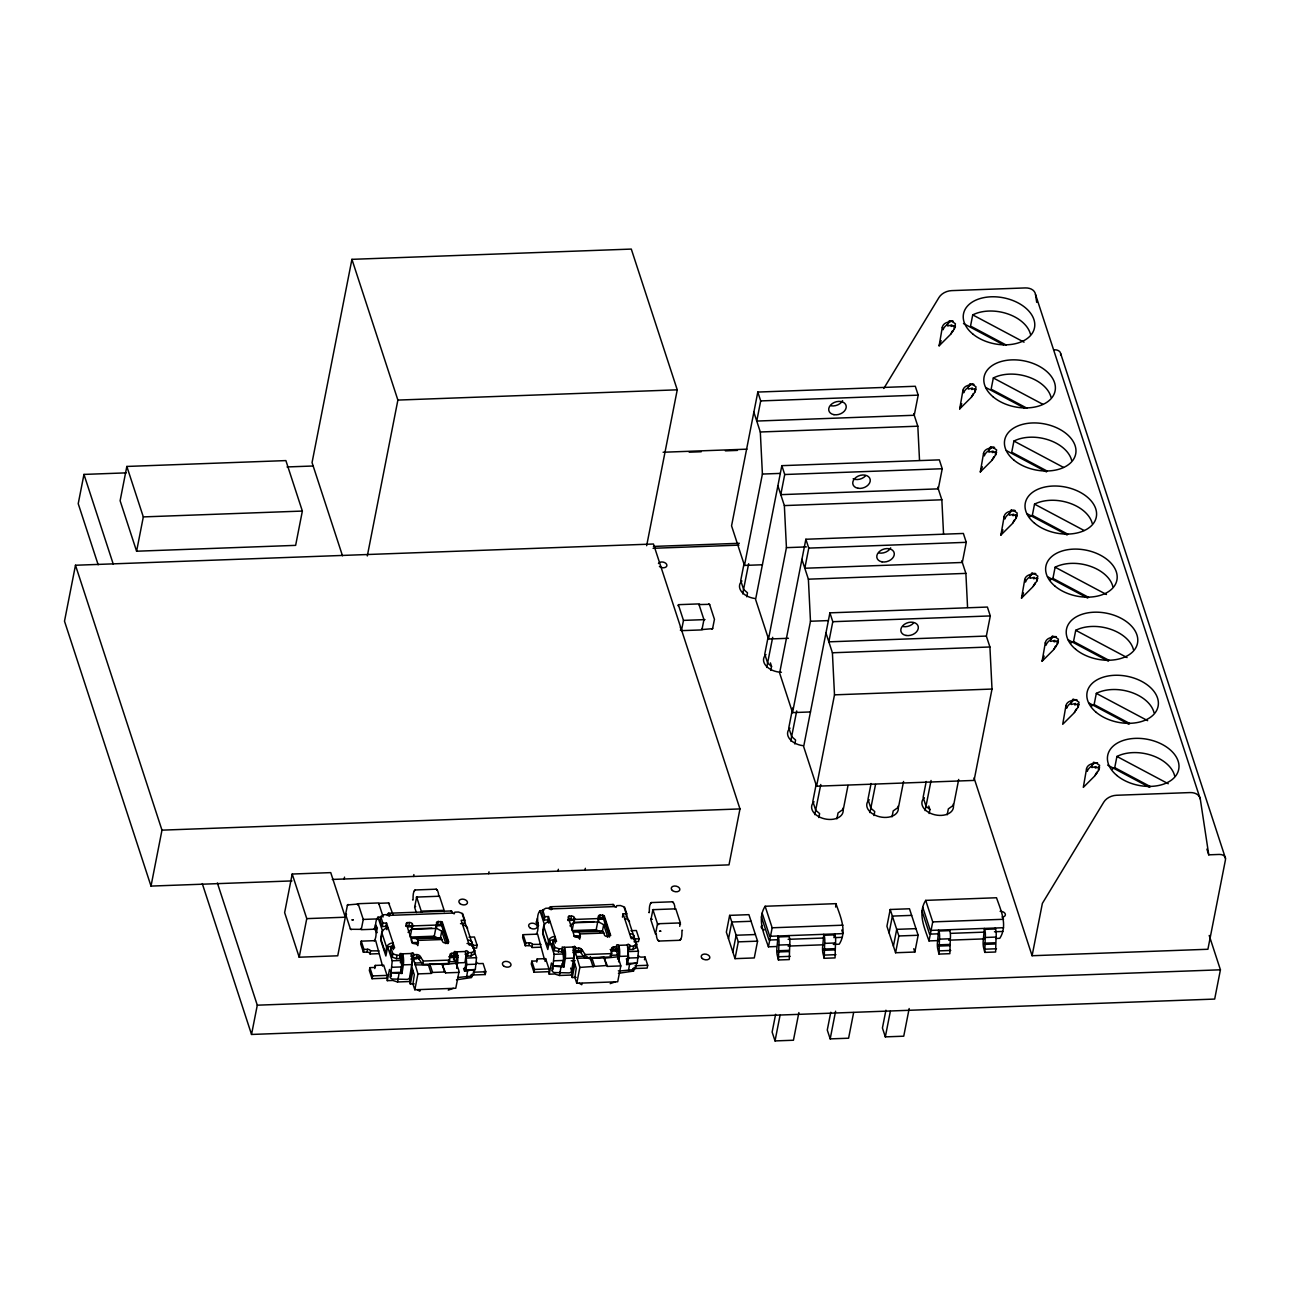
<?xml version="1.0" encoding="UTF-8"?>
<svg xmlns="http://www.w3.org/2000/svg" width="1290" height="1290" viewBox="0 0 1290 1290"><rect width="100%" height="100%" fill="white"/><g stroke="black" fill="none" stroke-linecap="round" stroke-linejoin="round"><path stroke-width="1.5" d="M833.34 944.425L839.226 944.199C847.449 931.364 840.37 916.432 835.936 903.661L765.131 906.257C756.908 919.109 764.003 934.041 768.437 946.812L776.29 946.521M995.864 938.459L999.798 938.314C1008.022 925.478 1000.943 910.546 996.509 897.759L925.704 900.372C917.48 913.207 924.559 928.139 928.994 940.91L938.83 940.555M400.4 962.711L400.948 957.664L401.738 966.919L400.674 972.321L391.031 972.676L392.225 960.792L387.661 946.844L392.353 946.247L393.015 942.893A5.74 4.112 -18.1 0 0 386.629 947.392L385.871 951.004A3.741 0.968 87.9 0 1 384.678 950.682L381.437 940.749A3.741 0.968 87.9 0 1 381.066 936.282L381.759 932.493A5.74 4.112 -18.1 0 1 388.145 927.994M467.012 943.506L471.963 943.748L476.51 957.696L475.333 969.58L465.69 969.935L466.754 964.533L465.98 955.277L465.093 961.953M562.972 952.939L562.875 951.182L563.666 960.437L562.601 965.855L552.975 966.21L554.152 954.31L549.605 940.362L554.281 939.781L554.942 936.411A5.74 4.112 -18.1 0 0 548.556 940.91L547.799 944.538A3.741 0.968 87.9 0 1 546.605 944.199L543.364 934.266A3.741 0.968 87.9 0 1 542.993 929.8L543.687 926.01A5.74 4.112 -18.1 0 1 550.072 921.512M630.584 937.104L633.89 937.266L638.437 951.214L637.26 963.114L627.617 963.453L628.682 958.051L627.908 948.795M410.8 956.116L412.542 956.358L413.268 958.051L416.202 957.938A2.499 1.613 11.1 0 1 418.944 959.115L422.652 964.404L449.146 963.437L449.275 959.808M449.146 963.437L450 954.632A2.499 1.613 11.1 0 1 451.919 953.294L454.854 953.197L453.564 959.841M573.292 949.505L575.195 951.569L578.13 951.456A2.499 1.613 11.1 0 1 580.871 952.633L584.58 957.922L611.073 956.954L611.928 948.166A2.499 1.613 11.1 0 1 613.863 946.812L616.797 946.715L616.136 950.069L620.812 965.92L617.7 981.771L576.759 983.27L574.872 977.481L576.227 968.322L573.582 959.792L575.856 948.214L574.598 946.231L573.018 947.021A8.24 2.129 87.9 0 1 573.695 958.083L571.518 971.322A2.499 1.919 -20.9 0 1 568.954 972.886L554.41 972.547A2.499 2.016 2.8 0 1 552.265 970.773L552.91 966.129L563.907 967L565.262 958.389A8.24 2.129 87.9 0 0 564.601 947.328L562.214 946.989L561.94 952.052L554.184 950.665L552.281 944.877L552.942 941.523L556.554 941.377L548.443 916.545L544.832 916.674L542.671 910.063L545.751 908.273L549.363 908.144L551.104 909.756L552.039 908.87L614.653 906.58L616.12 907.354L616.797 905.661L620.409 905.532L624.553 907.047L626.714 913.675L626.053 917.029M611.073 956.954L611.928 948.166M455.918 963.84L456.499 960.212A3.741 0.968 87.9 0 0 456.192 955.181C449.065 951.278 460.74 971.467 458.885 972.402L455.773 988.253L414.832 989.752L412.945 983.964L414.3 974.805L411.655 966.274L413.913 954.697L412.671 952.713L411.091 953.504A8.24 2.129 87.9 0 1 411.768 964.565L409.575 977.804A2.499 1.919 -20.9 0 1 407.011 979.368L392.483 979.029A2.499 2.016 2.8 0 1 390.338 977.256L390.902 971.354M552.265 970.773L552.829 964.872M942.329 327.241L939.12 345.801L950.52 334.416L954.358 328.902L954.213 325.725L951.085 326.386L951.875 324.983L947.779 325.967L946.941 324.87A7.482 4.305 -32.2 0 0 943.135 329.708L942.329 327.241A7.482 6.047 1.6 0 1 946.247 322.774L950.085 321.275L949.246 320.758C958.325 322.968 949.924 318.275 947.231 325.08M962.937 390.338L959.712 408.882L971.128 397.497L974.95 391.983L974.805 388.806L971.676 389.467L972.467 388.064L968.387 389.048L967.532 387.951A7.482 4.305 -32.2 0 0 963.727 392.789L962.937 390.338A7.482 6.047 1.6 0 1 966.855 385.855L970.693 384.356L969.838 383.839C978.933 386.049 970.532 381.356 967.823 388.161M983.528 453.419L980.319 471.963L991.542 460.772L995.541 455.064L995.412 451.887L992.284 452.548L993.074 451.145L988.979 452.129L988.14 451.032A7.482 4.305 -32.2 0 0 984.335 455.87L983.528 453.419A7.482 6.047 1.6 0 1 987.447 448.936L991.284 447.437L990.446 446.921C999.524 449.13 991.123 444.437 988.43 451.242M1004.136 516.5L1000.911 535.044L1012.134 523.853L1016.149 518.145L1016.004 514.968L1012.876 515.629L1013.666 514.226L1009.586 515.21L1008.732 514.113A7.482 4.305 -32.2 0 0 1004.926 518.967L1004.136 516.5A7.482 6.047 1.6 0 1 1008.054 512.017L1011.892 510.518L1011.038 510.001C1020.132 512.211 1011.715 507.518 1009.022 514.323M1024.728 579.581L1021.519 598.125L1032.742 586.934L1036.741 581.226L1036.612 578.049L1033.484 578.71L1034.274 577.307L1030.178 578.291L1029.339 577.194A7.482 4.305 -32.2 0 0 1025.534 582.048L1024.728 579.581A7.482 6.047 1.6 0 1 1028.646 575.098L1032.484 573.599L1031.645 573.082C1040.724 575.292 1032.322 570.599 1029.63 577.404M1045.335 642.662L1042.11 661.206L1053.333 650.015L1057.349 644.307L1057.203 641.13L1054.075 641.791L1054.865 640.388L1050.786 641.372L1049.931 640.275A7.482 4.305 -32.2 0 0 1046.126 645.129L1045.335 642.662A7.482 6.047 1.6 0 1 1049.254 638.179L1053.091 636.679L1052.237 636.163C1061.331 638.373 1052.914 633.68 1050.221 640.501M1065.927 705.743L1062.718 724.287L1073.941 713.096L1077.94 707.388L1077.811 704.211L1074.683 704.872L1075.473 703.469L1071.377 704.453L1070.539 703.356A7.482 4.305 -32.2 0 0 1066.733 708.21L1065.927 705.743A7.482 6.047 1.6 0 1 1069.845 701.26L1073.683 699.76L1072.845 699.245C1081.923 701.454 1073.522 696.761 1070.829 703.582M1086.535 768.824L1083.31 787.368L1094.533 776.177L1098.548 770.469L1098.403 767.292L1095.274 767.953L1096.065 766.55L1091.985 767.534L1091.13 766.437A7.482 4.305 -32.2 0 0 1087.325 771.291L1086.535 768.824A7.482 6.047 1.6 0 1 1090.453 764.341L1094.291 762.841L1093.436 762.326C1102.531 764.535 1094.113 759.842 1091.421 766.663M778.451 959.97L777.306 955.471A6.24 1.613 87.9 0 1 776.935 947.973L778.031 936.008L778.338 936.943A6.24 1.613 87.9 0 1 778.886 945.054L778.451 959.97L789.287 959.583L789.738 944.651A6.24 1.613 87.9 0 0 789.174 936.54L788.867 935.605M824.213 958.293L823.068 953.794A6.24 1.613 87.9 0 1 822.697 946.296L823.794 934.315L824.1 935.266A6.24 1.613 87.9 0 1 824.649 943.377L824.213 958.293L835.049 957.906L835.485 942.974A6.24 1.613 87.9 0 0 834.936 934.863L834.63 933.928L833.904 937.653M939.023 954.084L937.878 949.569A6.24 1.613 87.9 0 1 937.507 942.087L938.604 930.106L938.91 931.041A6.24 1.613 87.9 0 1 939.459 939.152L939.023 954.084L949.859 953.681L950.311 938.749A6.24 1.613 87.9 0 0 949.746 930.638L949.44 929.703M984.786 952.391L983.641 947.892A6.24 1.613 87.9 0 1 983.27 940.394L984.367 928.429L984.673 929.364A6.24 1.613 87.9 0 1 985.221 937.475L984.786 952.391L995.622 952.004L996.057 937.072A6.24 1.613 87.9 0 0 995.509 928.961L995.203 928.026M460.514 923.64L464.126 923.511L464.787 920.157L462.626 913.53L458.466 912.014L454.854 912.143L454.193 913.836L452.726 913.062L390.112 915.352L389.177 916.223L387.435 914.61L383.823 914.755L380.744 916.545L380.082 919.899L382.243 926.51L385.855 926.381L386.936 929.703M380.744 916.545L382.904 923.156L386.516 923.027L394.627 947.86L391.015 947.989L390.354 951.359L392.257 957.148L396.401 958.663L400.013 958.535L399.964 956.519L402.012 957.164A3.741 0.968 87.9 0 1 402.319 962.195L400.948 970.789L401.964 973.466L390.983 972.612L390.338 977.256M399.594 957.245L400.287 953.471L402.657 953.81A8.24 2.129 87.9 0 1 403.335 964.872L401.964 973.466M453.79 955.261L454.467 951.488L456.853 951.81A8.24 2.129 87.9 0 1 457.531 962.888L456.66 968.338M457.595 977.514L471.463 976.127A2.499 1.693 -39.7 0 0 473.801 974.192L474.623 969.548L464.594 971.177L465.948 962.582A8.24 2.129 87.9 0 0 465.271 951.504L466.206 950.633L467.69 951.423L467.448 956.067L471.06 955.922L474.14 954.132L474.785 950.778L472.898 944.99L469.286 945.119L461.175 920.286L464.787 920.157M618.362 970.806A2.499 1.919 -20.9 0 0 619.523 971.031L633.39 969.645A2.499 1.693 -39.7 0 0 635.744 967.71L636.551 963.066L626.521 964.694L627.875 956.1A8.24 2.129 87.9 0 0 627.214 945.022L628.149 944.151L629.617 944.941L629.375 949.585L632.987 949.456L636.067 947.666L636.728 944.296L634.825 938.507L631.213 938.636L623.102 913.804L626.714 913.675M376.486 931.832L374.487 928.736L375.358 924.769L377.373 927.881L376.486 931.832A2.499 1.419 -32.8 0 0 377.261 932.622M538.543 925.72A2.499 1.419 -32.8 0 1 538.414 925.349L536.414 922.253L537.285 918.303M538.414 925.349L536.447 921.818M768.437 946.812L772.162 927.784L765.131 906.257M835.646 907.047L835.936 903.661M928.994 940.91L932.735 921.899L925.704 900.372M954.358 328.902L955.406 323.79L951.859 321.291M974.95 391.983L975.998 386.871L972.467 384.372M995.541 455.064L996.606 449.952L993.058 447.453M1016.149 518.145L1017.197 513.033L1013.666 510.534M1036.741 581.226L1037.805 576.114L1034.257 573.615M1057.349 644.307L1058.397 639.195L1054.865 636.696M1077.94 707.388L1079.004 702.276L1075.457 699.777M1098.548 770.469L1099.596 765.357L1096.065 762.874M378.502 953.681L370.069 953.987L370.504 950.859A2.499 1.613 11.1 0 0 367.553 949.295L363.941 949.424L361.248 941.152L375.696 940.62L382.566 966.129M374.826 968.548L375.261 965.42L383.694 965.114L387.048 975.385L387.306 980.658L392.773 980.464L397.481 981.964L409.527 981.529L410.333 984.012L414.235 983.867M540.429 947.199L531.996 947.505L532.431 944.377A2.499 1.613 11.1 0 0 529.481 942.813L525.869 942.942L523.176 934.669L537.624 934.137L544.493 959.663M536.753 962.082L537.188 958.954L545.622 958.631L548.976 968.903L549.234 974.192L554.7 973.982L559.409 975.482L571.454 975.046L572.26 977.53L576.162 977.385M398.013 979.69L398.997 973.579M466.593 977.175L467.56 971.064M559.957 973.224L560.924 967.097M617.555 959.18L618.426 953.729A3.741 0.968 87.9 0 0 618.12 948.698C621.877 945.473 614.959 942.603 616.797 946.715M618.587 961.856L619.458 956.406A8.24 2.129 87.9 0 0 618.781 945.344L627.214 945.022M628.52 970.693L629.488 964.581M949.472 321.984L949.553 321.468A7.482 3.338 -77.3 0 0 947.521 324.403M970.064 385.081L970.144 384.549A7.482 3.338 -77.3 0 0 968.113 387.484M990.672 448.162L990.752 447.63A7.482 3.338 -77.3 0 0 988.721 450.565M1011.263 511.243L1011.344 510.727A7.482 3.338 -77.3 0 0 1009.312 513.646M1031.871 574.324L1031.952 573.808A7.482 3.338 -77.3 0 0 1029.92 576.727M1052.463 637.405L1052.543 636.889A7.482 3.338 -77.3 0 0 1050.512 639.808M1073.07 700.486L1073.151 699.97A7.482 3.338 -77.3 0 0 1071.119 702.889M1093.662 763.567L1093.743 763.051A7.482 3.338 -77.3 0 0 1091.711 765.97M126.178 472.866L83.963 474.414L78.222 503.681L98.169 564.778M332.256 879.441L728.995 864.864L739.976 808.927L653.466 544.009L75.481 565.246L64.5 621.183L151.011 886.085L291.975 880.909M126.839 466.448L120.115 500.746L136.595 551.217L295.636 545.364L302.36 511.066L285.88 460.594L126.839 466.448L143.319 516.903L136.595 551.217M151.011 886.085L161.976 830.147L75.481 565.246M646.661 545.702L677.25 389.822L631.294 249.083L351.928 259.338L312.051 462.594L342.495 555.78M1209.198 935.444L1220.421 969.806L1214.68 999.073L251.534 1034.451L257.291 1005.184L217.381 882.989M292.201 874.039L284.639 912.627L299.199 957.212L337.738 955.793L345.301 917.206L330.74 872.62L292.201 874.039L306.762 918.625L299.199 957.212M367.311 555.958L397.884 400.077L351.928 259.338M344.156 879.006L344.527 877.136M357.282 904.113L358.201 904.967L357.282 904.113L347.478 904.935L345.607 914.288L350.509 929.284L360.361 929.348L361.184 928.429L360.361 929.348M383.162 916.932L378.599 902.952L358.136 903.71L363.264 919.431L361.248 929.687L376.148 929.139M361.248 941.152L360.7 943.941L363.393 952.213L367.005 952.085A2.499 1.613 11.1 0 1 369.73 953.229L370.069 953.987M363.393 952.213L363.941 949.424M367.005 952.085L367.553 949.295M374.326 940.926C378.76 933.234 372.713 924.124 377.97 917.174L381.824 917.029M375.261 965.42L375.422 966.194A2.499 1.613 11.1 0 1 373.503 967.5L369.891 967.629L369.343 970.435L372.052 978.707L386.5 978.175M382.243 926.51L382.904 923.156M372.052 978.707L372.6 975.917L369.891 967.629M385.855 926.381L386.516 923.027M387.661 946.844L385.871 955.987L380.744 940.249L382.533 931.122L377.97 917.174M387.306 980.658L389.499 969.483L391.031 972.676M392.257 957.148L392.902 953.794L391.015 947.989M396.401 958.663L397.062 955.31L400.674 955.181L400.013 958.535M413.51 876.458L413.88 874.588M411.768 938.136L416.573 938.652A6.982 1.806 87.9 0 1 417.783 940.41L417.75 945.651L416.702 943.151L411.978 942.635L411.3 940.523L411.768 938.136L440.664 937.782A6.982 1.806 87.9 0 1 441.873 939.539L442.486 941.41A2.499 1.613 11.1 0 0 445.437 942.974L448.775 942.023L442.293 922.157L438.406 921.463A2.499 1.613 11.1 0 0 436.536 923.205L436.472 928.381L412.397 929.268L412.461 924.092A2.499 1.613 11.1 0 0 409.511 922.511L407.092 922.608L405.866 926.091M412.526 899.807C413.929 902.065 411.768 892.503 415.106 889.971L436.246 889.181C439.632 891.455 438.036 898.227 439.197 896.308M402.012 957.164L402.657 953.81L411.091 953.504M397.481 981.964L398.239 978.11M409.511 922.511L408.849 925.881A2.499 1.613 11.1 0 1 411.8 927.445L412.397 929.268M416.654 897.082L421.25 911.143L444.131 910.305L439.535 896.227L416.654 897.082L414.638 907.338L416.364 912.611M411.8 927.445L412.461 924.092M431.844 928.155L411.768 928.897L410.172 937.072L434.246 936.185L438.665 938.539M412.848 956.761L413.493 953.407M409.527 981.529L412.01 968.838L412.816 971.322L410.333 984.012M416.202 957.938L416.863 954.584A2.499 1.613 11.1 0 1 419.605 955.761L423.313 961.05L422.652 964.404M418.944 959.115L419.605 955.761M414.832 989.752L417.944 973.902L413.268 958.051L420.476 957.809M434.246 936.185L435.859 928.01L441.76 931.138L445.824 943.635M438.406 921.463L437.745 924.817A2.499 1.613 11.1 0 0 436.617 925.075M440.809 921.366L440.148 924.72L441.632 925.511L447.533 943.57M441.632 925.511L442.293 922.157M440.471 937.685L441.76 931.138M449.597 957.325A2.499 1.613 11.1 0 1 451.274 956.648L451.919 953.294M456.192 955.181L456.853 951.81L465.271 951.504M467.448 956.067L467.69 951.423M471.06 955.922L471.721 952.568L474.785 950.778M477.139 945.264L473.527 945.393L472.978 948.198L476.591 948.069L477.139 945.264L474.43 936.992L469.012 937.185M488.652 873.701L489.023 871.83M472.334 973.837L471.592 977.562L456.483 979.803M470.785 975.079L485.234 974.547L485.782 971.757L483.089 963.485L479.461 963.614A2.499 1.613 11.1 0 1 476.526 962.05M523.176 934.669L522.627 937.459L525.32 945.747L528.932 945.602A2.499 1.613 11.1 0 1 531.657 946.747L531.996 947.505M525.32 945.747L525.869 942.942M528.932 945.602L529.481 942.813M536.269 934.444C540.687 926.752 534.657 917.642 539.913 910.692L543.767 910.546M537.188 958.954L537.366 959.712A2.499 1.613 11.1 0 1 535.431 961.018L531.819 961.163L531.27 963.952L533.979 972.225L548.427 971.693M542.671 910.063L542.01 913.417L544.187 920.044L547.799 919.899L548.879 923.221M533.979 972.225L534.528 969.435L531.819 961.163M544.187 920.044L544.832 916.674M547.799 919.899L548.443 916.545M558.006 871.153L558.376 869.283M545.073 961.437L545.622 958.631M549.605 940.362L547.799 949.505L542.671 933.767L544.461 924.64L539.913 910.692M549.234 974.192L551.427 963.001L552.975 966.21M554.184 950.665L554.845 947.312L552.942 941.523M558.328 952.197L558.989 948.827L562.601 948.698M568.374 919.48L569.035 916.126L571.438 916.045A2.499 1.613 11.1 0 1 574.389 917.609L574.324 922.785L598.399 921.899L598.463 916.722A2.499 1.613 11.1 0 1 600.334 914.981L604.22 915.674L610.702 935.54L607.364 936.508A2.499 1.613 11.1 0 1 604.413 934.928L603.801 933.057A6.982 1.806 87.9 0 0 602.591 931.299L573.695 931.67L602.591 931.299M563.907 967L562.875 964.307L564.246 955.713A3.741 0.968 87.9 0 0 563.94 950.682L564.601 947.328L573.018 947.021M559.409 975.482L560.166 971.628M571.438 916.045L570.777 919.399A2.499 1.613 11.1 0 1 573.728 920.963L574.324 922.785M573.728 920.963L574.389 917.609M593.771 921.673L573.695 922.414L572.099 930.59L596.174 929.719L600.608 932.057M584.983 870.153L585.354 868.299M574.776 950.279L575.437 946.925M571.454 975.046L573.937 962.356L574.743 964.839L572.26 977.53M578.5 932.186A6.982 1.806 87.9 0 1 579.726 933.944L579.678 939.168L578.63 936.669L573.921 936.153L579.936 935.943M578.13 951.456L578.791 948.102A2.499 1.613 11.1 0 1 581.532 949.279L585.241 954.568L584.58 957.922M580.871 952.633L581.532 949.279M576.759 983.27L579.871 967.419L575.195 951.569L582.419 951.327M598.463 916.722L598.399 921.899M596.174 929.719L597.786 921.528L603.688 924.656L607.767 937.153M600.334 914.981L599.673 918.335A2.499 1.613 11.1 0 0 597.867 919.238M602.736 914.884L602.091 918.238L603.559 919.028L609.461 937.088M603.559 919.028L604.22 915.674M602.398 931.203L603.688 924.656M611.266 951.52A2.499 1.613 11.1 0 1 613.202 950.182L613.863 946.812M622.441 917.158L623.102 913.804M681.459 630.649L683.474 620.393L678.33 604.671L698.809 603.913L703.937 619.651L701.921 629.907L681.459 630.649L680.314 627.166M629.375 949.585L629.617 944.941M634.164 941.861L634.825 938.507M632.987 949.456L633.648 946.086L636.728 944.296M639.066 938.781L635.454 938.91L634.906 941.716L638.518 941.587L639.066 938.781L636.357 930.509L630.939 930.703M618.41 973.321L633.535 971.08L634.261 967.355M648.789 912.401C650.192 914.658 648.015 905.112 651.353 902.565L672.509 901.791C675.879 904.064 674.283 910.821 675.46 908.918M652.901 909.676L650.886 919.931L655.481 934.008L657.497 923.753L652.901 909.676L675.783 908.837L680.378 922.914L679.717 926.333M644.468 959.792L645.016 957.003L641.404 957.132A2.499 1.613 11.1 0 1 638.453 955.568M757.81 392.063L760.697 400.916L756.746 421.056L914.239 415.267L918.19 395.143L915.303 386.274L757.81 392.063L731.559 525.852L744.475 565.423L762.422 564.762M702.776 629.504L701.857 628.633L702.776 629.504L712.58 628.665L714.45 619.329L709.548 604.317L699.535 604.559M645.016 957.003L647.709 965.275L647.161 968.081L632.713 968.596L633.535 971.08M744.217 562.779L740.718 580.581L743.621 589.433L747.523 592.836L746.749 596.786M744.475 565.423L762.406 474.059L760.31 431.989L753.86 412.203M742.685 593.851L748.651 563.73M655.82 933.928C656.981 932.025 655.385 938.781 658.771 941.055L679.911 940.281C683.249 937.733 681.088 928.187 682.491 930.429M781.837 465.658L784.723 474.51L780.773 494.651L938.282 488.862L942.232 468.738L939.346 459.869L781.837 465.658L755.585 599.447L768.518 639.018L788.448 638.292M768.243 636.373L764.76 654.175L767.647 663.028L771.549 666.43L770.775 670.381M768.518 639.018L786.432 547.653L784.352 505.583L777.886 485.798M766.728 667.446L772.694 637.325M729.64 915.368L726.351 932.154L735.01 958.647L754.279 957.938L757.569 941.152L748.909 914.658L729.64 915.368L738.299 941.861L735.01 958.647M805.863 539.252L808.765 548.105L804.815 568.245L962.308 562.472L966.258 542.332L963.372 533.463L805.863 539.252L779.628 673.041L792.544 712.612L810.491 711.951M728.511 938.781L731.817 921.995L751.07 921.286M732.849 952.02L736.139 935.234L755.408 934.54M792.673 708L788.787 727.77L791.673 736.622L795.591 740.025L794.817 743.975M792.544 712.612L810.475 621.248L808.379 579.178L801.912 559.392M790.754 741.057L796.72 710.919M829.905 612.847L832.792 621.699L828.841 641.84L986.35 636.067L990.301 615.927L987.398 607.058L829.905 612.847L803.654 746.636L816.57 786.207L974.079 780.418L992.01 689.053L989.914 646.983L986.382 636.196M816.312 783.562L812.829 801.364L815.715 810.217L819.618 813.619L818.844 817.57M816.57 786.207L834.501 694.842L832.405 652.772L825.955 632.987M775.629 1014.279L772.13 1032.064L775.032 1040.917L793.447 1040.24L798.881 1012.569M814.796 814.651L820.763 784.514M775.032 1040.917L780.063 1015.23M836.888 818.876L838.049 812.942L843.354 809.201L847.998 785.481M871.073 783.514L867.976 799.332L870.863 808.201L874.765 811.587L873.991 815.554M830.776 1012.247L827.277 1030.033L830.18 1038.885L848.594 1038.208L853.641 1012.521M869.944 812.619L875.523 784.465M830.18 1038.885L835.598 1011.215M1030.452 334.223A34.927 22.639 11.1 0 0 1007.409 313.776A34.927 22.639 11.1 0 0 972.725 314.889L970.532 326.08L1006.248 345.059M892.035 816.844L893.196 810.91L898.501 807.185L903.548 781.482M1051.044 397.32A34.927 22.639 11.1 0 0 1028.001 376.857A34.927 22.639 11.1 0 0 993.332 377.97L991.139 389.161L1026.84 408.14M890.213 909.482L886.923 926.252L895.582 952.746L914.852 952.036L918.141 935.266L909.482 908.773L890.213 909.482L898.872 935.96L895.582 952.746M889.084 932.88L892.39 916.094L911.643 915.384M893.422 946.118L896.711 929.348L915.981 928.639M926.22 781.498L923.124 797.317L926.01 806.169L929.913 809.572L929.139 813.522M885.924 1010.215L882.425 1028.001L885.327 1036.87L903.742 1036.193L909.176 1008.522M925.091 810.588L926.252 804.67M926.01 806.169L931.058 780.466M885.327 1036.87L890.374 1011.167M1071.651 460.401A34.927 22.639 11.1 0 0 1048.609 439.938A34.927 22.639 11.1 0 0 1013.924 441.051L1011.731 452.242L1047.303 471.14M947.183 814.812L948.344 808.894L953.649 805.154L958.696 779.45M1029.662 516.887A34.927 22.639 11.1 0 1 1032.339 515.323L1034.532 504.132A34.927 22.639 11.1 0 1 1069.2 503.019A34.927 22.639 11.1 0 1 1092.243 523.482M1050.254 579.968A34.927 22.639 11.1 0 1 1052.93 578.404L1055.123 567.213A34.927 22.639 11.1 0 1 1089.808 566.1A34.927 22.639 11.1 0 1 1112.851 586.563M1070.861 643.049A34.927 22.639 11.1 0 1 1073.538 641.485L1075.731 630.294A34.927 22.639 11.1 0 1 1110.4 629.181A34.927 22.639 11.1 0 1 1133.442 649.644M1032.097 955.729L1042.368 903.403L1103.772 802.138A12.481 8.933 -18.1 0 1 1116.495 795.269L1190.025 792.576A12.481 8.933 -18.1 0 1 1200.297 799.058L1208.762 854.835L1219.34 854.432A7.482 5.353 -18.1 0 1 1225.468 859.769L1207.908 949.263L1032.097 955.729L974.047 777.951M1091.453 706.13A34.927 22.639 11.1 0 1 1094.13 704.566L1096.323 693.375A34.927 22.639 11.1 0 1 1131.007 692.262A34.927 22.639 11.1 0 1 1154.05 712.725M1112.061 769.211A34.927 22.639 11.1 0 1 1114.737 767.647L1116.93 756.456A34.927 22.639 11.1 0 1 1151.599 755.343A34.927 22.639 11.1 0 1 1174.642 775.806M378.776 903.79L379.341 903.597M698.987 604.752L699.696 604.252M939.12 345.801L941.136 340.625M959.712 408.882L961.743 403.706M980.319 471.963L982.335 466.787M1000.911 535.044L1002.943 529.868M1021.519 598.125L1023.534 592.949M1042.11 661.206L1044.142 656.029M351.267 929.687L350.348 928.816M389.499 903.822L388.596 902.952L393.063 914.723M436.246 889.181L437.165 890.052M680.572 630.31L681.394 629.391L680.394 630.084M708.791 603.93L709.71 604.784M672.509 901.791L673.412 902.645M658.771 941.055L657.852 940.184M950.891 333.965L952.568 330.724L952.617 331.627M971.499 397.062L973.176 393.805L973.208 394.708M992.091 460.143L993.768 456.886L993.816 457.789M1012.698 523.224L1014.359 519.967L1014.408 520.87M1033.29 586.305L1034.967 583.048L1035.015 583.951M1053.898 649.386L1055.559 646.129L1055.607 647.032M1074.489 712.467L1076.166 709.21L1076.215 710.113M1095.097 775.548L1096.758 772.291L1096.806 773.194M883.811 388.451L938.975 297.49A12.481 8.933 -18.1 0 1 951.698 290.621L1025.227 287.928A12.481 8.933 -18.1 0 1 1035.499 294.41L1200.297 799.058M347.349 905.37L348.171 904.451M414.284 890.89L415.106 889.971M712.709 628.246L711.887 629.165M650.531 903.5L651.353 902.565M680.733 939.346L679.911 940.281M408.043 932.38L411.768 928.897M569.97 925.898L573.695 922.414M392.353 946.247C389.016 947.682 394.45 944.877 393.434 949.569M414.961 964.791L428.49 965.146L429.876 964.162L441.906 963.727L445.631 972.886L458.885 972.402M417.944 973.902L431.182 973.418L432.569 972.434L444.615 971.999L445.631 972.886M554.281 939.781C550.943 941.2 556.377 938.394 555.361 943.087M586.45 956.196L589.207 958.696L603.849 957.245L607.574 966.404L620.812 965.92M579.871 967.419L606.542 965.517L607.574 966.404M453.371 988.333L448.275 990.107M615.298 981.851L610.202 983.641M407.092 922.608L406.156 923.479L412.655 943.345L416.541 944.038A2.499 1.613 11.1 0 0 418.395 942.297M569.035 916.126L568.1 916.996L574.582 936.863L578.468 937.556A2.499 1.613 11.1 0 0 580.339 935.814M464.981 954.132L467.028 954.777M561.892 950.037L563.94 950.682M616.088 948.037L618.12 948.698M610.718 950.279L616.136 950.069L615.717 948.779M448.775 956.761L454.209 956.551L451.274 956.648M397.884 400.077L677.25 389.822M760.697 400.916L918.19 395.143M760.31 431.989L917.819 426.2L919.512 460.256M663.108 452.242L746.991 449.162M287.041 466.948L313.18 465.996M689.183 452.177L701.244 451.742M725.383 450.855L737.445 450.404M762.406 474.059L780.353 473.398M784.723 474.51L942.232 468.738M143.319 516.903L302.36 511.066M784.352 505.583L941.845 499.794L943.538 533.85M653.45 546.428L739.331 543.284M653.079 548.298L738.96 545.138M786.432 547.653L806.379 546.912M808.765 548.105L966.258 542.332M808.379 579.178L965.888 573.389L967.564 607.445M683.474 620.393L703.937 619.651M810.475 621.248L828.406 620.587M832.792 621.699L990.301 615.927M832.405 652.772L989.914 646.983M834.501 694.842L992.01 689.053M161.976 830.147L739.976 808.927M379.486 903.29L388.596 902.952M550.507 906.757L613.121 904.467M388.564 913.239L451.194 910.95M306.762 918.625L345.301 917.206M363.264 919.431L378.147 918.883M567.971 919.496L575.63 919.222M598.657 918.367L604.413 918.158L604.22 919.109L598.463 919.319M574.985 919.431L599.06 918.544M406.028 925.978L413.703 925.704M436.729 924.849L442.47 924.64M413.042 925.914L437.133 925.027M567.777 920.447L573.534 920.238M407.769 926.865L411.607 926.72M436.536 925.801L442.293 925.591L448.146 943.522M657.497 923.753L680.378 922.914M416.573 938.652L440.664 937.782M579.726 933.944L603.801 933.057M417.783 940.41L441.873 939.539M772.162 927.784L842.967 925.188M932.735 921.899L1003.539 919.286M411.978 942.635L418.008 942.426M547.976 943.893L550.862 943.78M1003.507 927.72L930.3 930.413L922.737 907.225M547.799 944.538L550.685 944.425M778.338 936.943L789.174 936.54M824.1 935.266L834.936 934.863M938.91 931.041L949.746 930.638M984.673 929.364L995.509 928.961M777.306 939.733L769.001 940.039L761.423 916.851M788.142 939.33L823.068 938.056M835.565 937.588L842.209 937.346M937.878 933.831L929.574 934.137L921.995 910.95M950.649 933.363L983.641 932.154M994.477 931.751L1002.782 931.444M738.299 941.861L757.569 941.152M898.872 935.96L918.141 935.266M575.856 948.214L578.791 948.102M630.036 946.231L633.648 946.086M413.913 954.697L416.863 954.584M468.109 952.697L471.721 952.568M572.728 950.827L582.58 950.456M610.17 949.456L618.055 949.166M416.718 957.083L420.653 956.938M450.21 955.858L458.095 955.568M613.202 950.182L616.136 950.069M572.825 952.584L578.726 952.375M612.234 951.133L618.136 950.924M778.886 945.054L789.738 944.651M824.649 943.377L835.485 942.974M939.459 939.152L950.311 938.749M985.221 937.475L996.057 937.072M410.897 959.067L416.799 958.841M450.291 957.615L458.176 957.325M554.152 954.31L563.778 953.955M628.81 951.569L638.437 951.214M788.093 946.086L823.504 944.78M948.666 940.184L984.077 938.894M392.225 960.792L401.851 960.437M466.883 958.051L476.51 957.696M585.241 954.568L611.734 953.6M423.313 961.05L449.807 960.082M576.807 956.551L584.515 956.277M610.041 955.342L617.749 955.052M414.88 963.033L422.588 962.759M448.114 961.808L455.822 961.534M565.262 958.389L573.695 958.083M619.458 956.406L627.875 956.1M778.112 950.746L788.948 950.343M823.859 949.053L834.694 948.666M938.685 944.844L949.521 944.441M984.431 943.167L995.267 942.764M576.904 958.325L587.74 957.922M617.846 956.809L604.865 958.131M403.335 964.872L411.768 964.565M457.531 962.888L465.948 962.582M594.142 957.97L601.366 957.696A2.499 1.79 -18.1 0 1 602.511 957.906M455.902 963.291L442.938 964.614M432.198 964.452L439.438 964.178A2.499 1.79 -18.1 0 1 440.035 964.227M778.128 951.972L788.964 951.569M823.891 950.295L834.727 949.892M938.701 946.07L949.537 945.667M984.463 944.393L995.3 943.99M554.023 960.792L563.666 960.437M628.682 958.051L638.324 957.696M392.096 967.274L401.738 966.919M466.754 964.533L476.381 964.178M571.212 960.792L575.147 960.647M465.964 968.403L463.562 968.5L464.594 971.177M779.337 956.745L790.173 956.342M825.084 955.068L835.92 954.664M939.91 950.843L950.746 950.456M985.657 949.166L996.493 948.763M534.528 969.435L548.976 968.903M635.067 965.742L647.709 965.275M372.6 975.917L387.048 975.385M473.14 972.225L485.782 971.757M257.291 1005.184L1220.421 969.806M532.431 944.377L540.978 944.393M370.504 950.859L379.05 950.875M627.488 947.505L628.956 948.295M678.008 605.526L678.395 605.945M417.379 897.711L416.331 897.147L417.428 897.066M415.638 906.628L414.735 906.531M554.845 947.312L558.989 948.827M392.902 953.794L397.062 955.31M955.455 326.193L954.213 325.725L955.019 327.531M976.046 389.274L974.805 388.806L975.611 390.612M996.654 452.355L995.412 451.887L996.219 453.693M1017.246 515.452L1016.004 514.968L1016.81 516.774M1037.853 578.533L1036.612 578.049L1037.418 579.855M1058.445 641.614L1057.203 641.13L1058.01 642.936M1079.053 704.695L1077.811 704.211L1078.617 706.017M1099.644 767.776L1098.403 767.292L1099.209 769.098M972.725 314.889L1024.05 342.173M963.485 323.532L1003.685 344.898M993.332 377.97L1042.917 404.334M985.737 387.484L1024.292 407.979M1013.924 441.051L1063.476 467.383M1006.329 450.565L1046.513 471.914M1034.532 504.132L1084.116 530.496M1032.339 515.323L1067.894 534.221M1026.937 513.646L1067.12 534.995M1055.123 567.213L1106.449 594.497M1052.93 578.404L1088.647 597.383M1047.528 576.727L1087.712 598.076M1075.731 630.294L1127.057 657.577M1073.538 641.485L1109.239 660.464M1068.136 639.808L1108.32 661.173M1096.323 693.375L1147.649 720.659M1094.13 704.566L1129.846 723.545M1088.728 702.889L1128.911 724.254M1116.93 756.456L1168.256 783.74M1114.737 767.647L1150.438 786.626M1107.675 765.099L1149.519 787.335M579.178 983.19L581.742 984.721L582.177 983.432M417.234 989.672L419.814 991.204L420.25 989.898M374.519 928.3L376.519 931.412M627.617 963.453L626.376 958.76M561.682 963.92L562.601 965.855M464.771 968.016L465.69 969.935M570.648 968.113L571.68 970.806M1060.702 353.67L1225.5 858.334M1206.892 849.094L1208.762 854.835M913.707 413.606L917.819 426.2M937.733 487.201L941.845 499.794M961.776 560.795L965.888 573.389M928.768 806.024L929.913 809.572M913.771 948.731L914.852 952.036M770.404 662.883L771.549 666.43M841.773 930.058L842.934 933.621L769.727 936.298L762.164 913.126M633.68 935.895L629.423 922.866A5.74 4.112 -18.1 0 0 624.731 918.77M624.199 907.596L628.746 921.544M635.115 944.764L636.067 947.666M604.994 919.947L606.751 925.333M607.929 928.929L609.686 934.299M604.8 920.899L609.493 935.25M603.849 957.245L606.542 965.517M591.804 957.68L594.497 965.968M590.288 956.616L591.368 959.921M590.417 958.663L593.11 966.936M561.521 950.778L561.94 952.052M543.687 926.01L548.556 940.91M484.153 971.241L485.234 974.547M462.272 914.078L466.819 928.026M454.435 951.907L454.854 953.197M446.582 937.201L448.34 942.571M435.875 926.559L436.472 928.381M441.906 963.727L444.615 971.999M429.876 964.162L432.569 972.434M428.49 965.146L431.182 973.418M400.255 953.89L400.674 955.181M381.759 932.493L386.629 947.392M83.963 474.414L113.262 564.149M202.288 883.618L251.534 1034.451M1035.499 294.41L1036.708 302.376M552.394 967.613L552.394 968.145A2.499 2.016 2.8 0 0 552.894 969.113M390.467 974.095L390.467 974.627A2.499 2.016 2.8 0 0 391.418 975.982M1054.543 349.784A7.482 5.353 -18.1 0 1 1060.67 355.121M633.906 939.459A2.499 1.613 11.1 0 1 635.454 938.91M612.605 904.742A8.24 2.129 87.9 0 1 614.653 906.58M549.137 909.015A8.24 2.129 87.9 0 1 552.039 908.87M629.601 933.67A5.74 4.112 -18.1 0 1 634.293 937.765M538.236 922.979A2.499 1.419 -32.8 0 1 536.414 922.253M591.868 958.97A2.499 1.79 -18.1 0 1 592.884 958.26M471.705 946.296A2.499 1.613 11.1 0 1 473.527 945.393M450.678 911.224A8.24 2.129 87.9 0 1 452.726 913.062M387.21 915.497A8.24 2.129 87.9 0 1 390.112 915.352M467.657 940.152A5.74 4.112 -18.1 0 1 472.366 944.232L467.496 929.332A5.74 4.112 -18.1 0 0 462.804 925.252M376.309 929.461A2.499 1.419 -32.8 0 1 374.487 928.736M429.941 965.452A2.499 1.79 -18.1 0 1 430.392 965.049M842.612 400.674A8.982 6.434 -18.1 0 1 831.066 405.802M865.461 475.913A8.982 6.434 -18.1 0 1 853.142 478.816M890.681 547.863A8.982 6.434 -18.1 0 1 879.135 552.991M913.53 623.102A8.982 6.434 -18.1 0 1 903.161 626.585M1000.121 911.288A4.37 2.838 11.1 0 1 1005.281 914.03A4.37 2.838 11.1 0 1 1002.007 917.093M764.212 929.961A4.37 2.838 11.1 0 1 761.842 925.43M658.464 563.553A4.37 2.838 11.1 0 1 664.576 562.553A4.37 2.838 11.1 0 1 666.027 566.987A4.37 2.838 11.1 0 1 659.416 566.455M754.634 598.447A15.964 10.352 11.1 0 1 741.943 580.968M802.702 745.636A15.964 10.352 11.1 0 1 790.012 728.157M897.953 806.266A15.964 10.352 11.1 0 1 879.828 816.828A15.964 10.352 11.1 0 1 869.186 799.736M842.805 808.282A15.964 10.352 11.1 0 1 824.681 818.86A15.964 10.352 11.1 0 1 814.038 801.767M953.1 804.234A15.964 10.352 11.1 0 1 934.976 814.812A15.964 10.352 11.1 0 1 924.333 797.704M781.434 672.267A15.964 10.352 11.1 0 1 766.018 665.817A15.964 10.352 11.1 0 1 765.97 654.562M346.284 913.659L346.349 914.916L346.284 913.659M353.202 919.818L352.106 919.915L353.202 919.818M362.297 919.496L362.297 919.496M653.675 909.66L652.579 909.756L653.675 909.66M660.706 931.187L659.609 931.267L660.706 931.187M682.507 620.458L682.507 620.458M704.711 619.635L703.614 619.732L704.711 619.635M713.822 619.313L713.822 619.313M421.427 911.982L422.314 911.707L421.427 911.982M657.674 924.591L658.561 924.317L657.674 924.591M443.276 910.708L444.195 911.579L443.276 910.708M651.885 919.222L650.837 918.657L651.885 919.222M679.524 923.318L680.443 924.172L679.524 923.318M1116.882 775.484A36.184 23.446 11.1 0 0 1177.367 773.274A36.184 23.446 11.1 0 0 1135.361 738.364A36.184 23.446 11.1 0 0 1116.882 775.484M1096.29 712.403A36.184 23.446 11.1 0 0 1156.759 710.193A36.184 23.446 11.1 0 0 1114.77 675.283A36.184 23.446 11.1 0 0 1096.29 712.403M1075.683 649.322A36.184 23.446 11.1 0 0 1136.168 647.112A36.184 23.446 11.1 0 0 1094.162 612.202A36.184 23.446 11.1 0 0 1075.683 649.322M1055.091 586.24A36.184 23.446 11.1 0 0 1115.56 584.031A36.184 23.446 11.1 0 0 1073.57 549.121A36.184 23.446 11.1 0 0 1055.091 586.24M1034.483 523.159A36.184 23.446 11.1 0 0 1094.968 520.934A36.184 23.446 11.1 0 0 1052.963 486.04A36.184 23.446 11.1 0 0 1034.483 523.159M1013.892 460.079A36.184 23.446 11.1 0 0 1074.36 457.853A36.184 23.446 11.1 0 0 1032.371 422.959A36.184 23.446 11.1 0 0 1013.892 460.079M972.692 333.917A36.184 23.446 11.1 0 0 1033.161 331.691A36.184 23.446 11.1 0 0 991.171 296.797A36.184 23.446 11.1 0 0 972.692 333.917M993.284 396.998A36.184 23.446 11.1 0 0 1053.769 394.772A36.184 23.446 11.1 0 0 1011.763 359.878A36.184 23.446 11.1 0 0 993.284 396.998M833.953 414.671A8.982 6.434 -18.1 0 0 846.192 406.06A8.982 6.434 -18.1 0 0 832.276 403.577A8.982 6.434 -18.1 0 0 833.953 414.671M857.995 488.265A8.982 6.434 -18.1 0 0 870.218 479.654A8.982 6.434 -18.1 0 0 856.302 477.171A8.982 6.434 -18.1 0 0 857.995 488.265M882.021 561.86A8.982 6.434 -18.1 0 0 894.26 553.249A8.982 6.434 -18.1 0 0 880.344 550.765A8.982 6.434 -18.1 0 0 882.021 561.86M906.048 635.454A8.982 6.434 -18.1 0 0 918.287 626.843A8.982 6.434 -18.1 0 0 904.371 624.36A8.982 6.434 -18.1 0 0 906.048 635.454M459.998 903.613A4.37 2.838 11.1 0 0 467.303 903.339A4.37 2.838 11.1 0 0 462.223 899.13A4.37 2.838 11.1 0 0 459.998 903.613M529.755 927.655A4.37 2.838 11.1 0 0 537.043 927.381A4.37 2.838 11.1 0 0 531.98 923.172A4.37 2.838 11.1 0 0 529.755 927.655M672.38 890.487A4.37 2.838 11.1 0 0 679.669 890.229A4.37 2.838 11.1 0 0 674.606 886.004A4.37 2.838 11.1 0 0 672.38 890.487M503.535 965.855A4.37 2.838 11.1 0 0 510.84 965.581A4.37 2.838 11.1 0 0 505.761 961.373A4.37 2.838 11.1 0 0 503.535 965.855M702.341 958.551A4.37 2.838 11.1 0 0 709.645 958.276A4.37 2.838 11.1 0 0 704.566 954.068A4.37 2.838 11.1 0 0 702.341 958.551"/></g></svg>
